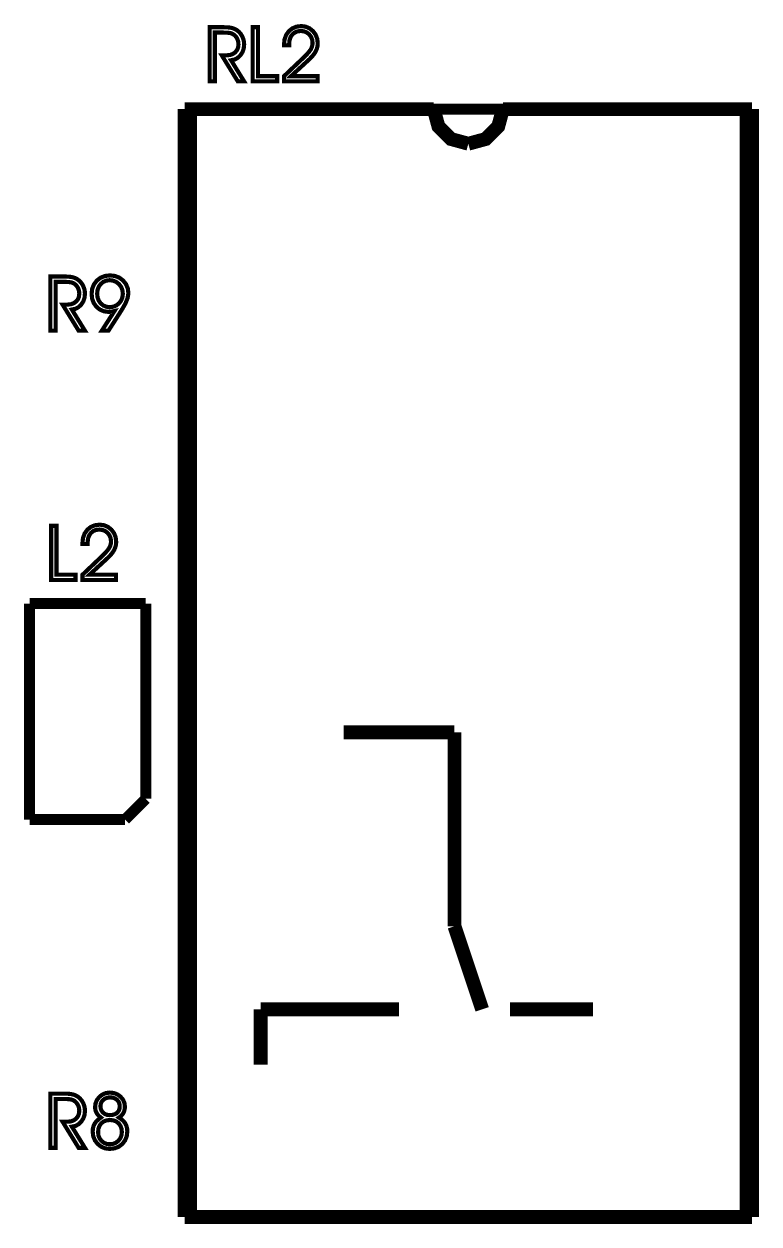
# Model space of a CAD drawing. Extents: x -2.25 to 2.25, y -2.04 to 2.05.
# Drawn here: x -1.191 to -0.66, y 0.243 to 1.11 of the extents above; entities that cross this region are included whole.
import ezdxf

# ---------------------------------------------------------------- set-up
doc = ezdxf.new("R2010")
doc.units = 0
doc.header["$LTSCALE"] = 0.000394
doc.layers.add('TO', color=7, linetype='CONTINUOUS')

msp = doc.modelspace()

# ---------------------------------------------------------------- linework, layer by layer
at = {"layer": 'TO', "color": 7, "linetype": 'CONTINUOUS'}
for points, const_width in [([(-0.978894, 1.068307), (-1.00315, 1.068307), (-1.00315, 1.072094), (-0.989283, 1.085252), (-0.986854, 1.087666), (-0.985043, 1.089718), (-0.983846, 1.091406), (-0.983106, 1.092928), (-0.982663, 1.094487), (-0.982516, 1.096083), (-0.982782, 1.0984), (-0.983583, 1.100454), (-0.984917, 1.102244), (-0.986667, 1.103627), (-0.988706, 1.104453), (-0.991035, 1.104728), (-0.993407, 1.104447), (-0.99544, 1.103601), (-0.997134, 1.102189), (-0.998401, 1.100309), (-0.999163, 1.098059), (-0.999417, 1.095433), (-0.999414, 1.095278), (-0.999404, 1.09509), (-0.99939, 1.094874), (-0.999374, 1.094655), (-0.999365, 1.094476), (-0.999362, 1.094331), (-1.00315, 1.094331), (-1.00315, 1.094917), (-1.002764, 1.098617), (-1.001605, 1.101827), (-0.999673, 1.104547), (-0.997131, 1.106603), (-0.994142, 1.107839), (-0.990713, 1.108252), (-0.987561, 1.107854), (-0.984744, 1.106659), (-0.98226, 1.104665), (-0.980328, 1.102086), (-0.979169, 1.099136), (-0.978783, 1.095819), (-0.978945, 1.093819), (-0.979434, 1.091876), (-0.980252, 1.089992), (-0.981414, 1.088123), (-0.982956, 1.086214), (-0.984882, 1.084264), (-0.998067, 1.072094), (-0.978894, 1.072094), (-0.978894, 1.068307)], 0.003), ([(-0.978894, 1.068307), (-1.00315, 1.068307), (-1.00315, 1.072094), (-0.989283, 1.085252), (-0.986854, 1.087666), (-0.985043, 1.089718), (-0.983846, 1.091406), (-0.983106, 1.092928), (-0.982663, 1.094487), (-0.982516, 1.096083), (-0.982782, 1.0984), (-0.983583, 1.100454), (-0.984917, 1.102244), (-0.986667, 1.103627), (-0.988706, 1.104453), (-0.991035, 1.104728), (-0.993407, 1.104447), (-0.99544, 1.103601), (-0.997134, 1.102189), (-0.998401, 1.100309), (-0.999163, 1.098059), (-0.999417, 1.095433), (-0.999414, 1.095278), (-0.999404, 1.09509), (-0.99939, 1.094874), (-0.999374, 1.094655), (-0.999365, 1.094476), (-0.999362, 1.094331), (-1.00315, 1.094331), (-1.00315, 1.094917), (-1.002764, 1.098617), (-1.001605, 1.101827), (-0.999673, 1.104547), (-0.997131, 1.106603), (-0.994142, 1.107839), (-0.990713, 1.108252), (-0.987561, 1.107854), (-0.984744, 1.106659), (-0.98226, 1.104665), (-0.980328, 1.102086), (-0.979169, 1.099136), (-0.978783, 1.095819), (-0.978945, 1.093819), (-0.979434, 1.091876), (-0.980252, 1.089992), (-0.981414, 1.088123), (-0.982956, 1.086214), (-0.984882, 1.084264), (-0.998067, 1.072094), (-0.978894, 1.072094), (-0.978894, 1.068307)], 0.003), ([(-1.053122, 1.103583), (-1.053122, 1.068307), (-1.056909, 1.068307), (-1.056909, 1.107425), (-1.046402, 1.107425), (-1.044242, 1.107367), (-1.042385, 1.107193), (-1.040827, 1.106902), (-1.039465, 1.106478), (-1.038191, 1.1059), (-1.037, 1.105169), (-1.035551, 1.103956), (-1.034321, 1.102497), (-1.033307, 1.100787), (-1.032551, 1.098925), (-1.032099, 1.096991), (-1.031949, 1.094984), (-1.032248, 1.092097), (-1.033147, 1.089492), (-1.034646, 1.087169), (-1.036599, 1.085311), (-1.03885, 1.08412), (-1.041402, 1.083594), (-1.031949, 1.068307), (-1.036516, 1.068307), (-1.048126, 1.087169), (-1.044421, 1.087169), (-1.042101, 1.087411), (-1.04009, 1.088135), (-1.038386, 1.089343), (-1.037095, 1.090931), (-1.036318, 1.092797), (-1.036059, 1.094937), (-1.036138, 1.096271), (-1.036375, 1.097525), (-1.036772, 1.098697), (-1.037319, 1.099776), (-1.038022, 1.10076), (-1.038882, 1.10165), (-1.039705, 1.10228), (-1.040631, 1.102778), (-1.041661, 1.103146), (-1.043027, 1.103388), (-1.044959, 1.103534), (-1.047457, 1.103583), (-1.053122, 1.103583)], 0.003), ([(-1.053122, 1.103583), (-1.053122, 1.068307), (-1.056909, 1.068307), (-1.056909, 1.107425), (-1.046402, 1.107425), (-1.044242, 1.107367), (-1.042385, 1.107193), (-1.040827, 1.106902), (-1.039465, 1.106478), (-1.038191, 1.1059), (-1.037, 1.105169), (-1.035551, 1.103956), (-1.034321, 1.102497), (-1.033307, 1.100787), (-1.032551, 1.098925), (-1.032099, 1.096991), (-1.031949, 1.094984), (-1.032248, 1.092097), (-1.033147, 1.089492), (-1.034646, 1.087169), (-1.036599, 1.085311), (-1.03885, 1.08412), (-1.041402, 1.083594), (-1.031949, 1.068307), (-1.036516, 1.068307), (-1.048126, 1.087169), (-1.044421, 1.087169), (-1.042101, 1.087411), (-1.04009, 1.088135), (-1.038386, 1.089343), (-1.037095, 1.090931), (-1.036318, 1.092797), (-1.036059, 1.094937), (-1.036138, 1.096271), (-1.036375, 1.097525), (-1.036772, 1.098697), (-1.037319, 1.099776), (-1.038022, 1.10076), (-1.038882, 1.10165), (-1.039705, 1.10228), (-1.040631, 1.102778), (-1.041661, 1.103146), (-1.043027, 1.103388), (-1.044959, 1.103534), (-1.047457, 1.103583), (-1.053122, 1.103583)], 0.003), ([(-1.008146, 1.068307), (-1.025772, 1.068307), (-1.025772, 1.107425), (-1.021902, 1.107425), (-1.021902, 1.072094), (-1.008146, 1.072094), (-1.008146, 1.068307)], 0.003), ([(-1.008146, 1.068307), (-1.025772, 1.068307), (-1.025772, 1.107425), (-1.021902, 1.107425), (-1.021902, 1.072094), (-1.008146, 1.072094), (-1.008146, 1.068307)], 0.003), ([(-1.074996, 0.248307), (-1.074996, 1.048307)], 0.009996), ([(-1.074996, 1.048307), (-0.895, 1.048307)], 0.009996), ([(-1.069996, 1.048307), (-0.67, 1.048307)], 0.007996), ([(-1.069996, 0.248307), (-1.069996, 1.048307)], 0.007996), ([(-0.894992, 1.048307), (-0.89157, 1.035707), (-0.882593, 1.026729), (-0.869992, 1.023307)], 0.009996), ([(-0.894992, 1.048307), (-0.89157, 1.035707), (-0.882593, 1.026729), (-0.869992, 1.023307)], 0.009996), ([(-0.869992, 1.023307), (-0.857392, 1.026729), (-0.848414, 1.035707), (-0.844992, 1.048307)], 0.009996), ([(-0.869992, 1.023307), (-0.857392, 1.026729), (-0.848414, 1.035707), (-0.844992, 1.048307)], 0.009996), ([(-0.844996, 1.048307), (-0.665, 1.048307)], 0.009996), ([(-0.67, 0.248307), (-0.67, 1.048307)], 0.007996), ([(-0.665, 0.248307), (-0.665, 1.048307)], 0.009996), ([(-1.168122, 0.923583), (-1.168122, 0.888307), (-1.171909, 0.888307), (-1.171909, 0.927425), (-1.161402, 0.927425), (-1.159242, 0.927367), (-1.157385, 0.927193), (-1.155827, 0.926902), (-1.154465, 0.926478), (-1.153191, 0.9259), (-1.152, 0.925169), (-1.150551, 0.923956), (-1.149321, 0.922497), (-1.148307, 0.920787), (-1.147551, 0.918925), (-1.147099, 0.916991), (-1.146949, 0.914984), (-1.147248, 0.912097), (-1.148147, 0.909492), (-1.149646, 0.907169), (-1.151599, 0.905311), (-1.15385, 0.90412), (-1.156402, 0.903594), (-1.146949, 0.888307), (-1.151516, 0.888307), (-1.163126, 0.907169), (-1.159421, 0.907169), (-1.157101, 0.907411), (-1.15509, 0.908135), (-1.153386, 0.909343), (-1.152095, 0.910931), (-1.151318, 0.912797), (-1.151059, 0.914937), (-1.151138, 0.916271), (-1.151375, 0.917525), (-1.151772, 0.918697), (-1.152319, 0.919776), (-1.153022, 0.92076), (-1.153882, 0.92165), (-1.154705, 0.92228), (-1.155631, 0.922778), (-1.156661, 0.923146), (-1.158027, 0.923388), (-1.159959, 0.923534), (-1.162457, 0.923583), (-1.168122, 0.923583)], 0.003), ([(-1.168122, 0.923583), (-1.168122, 0.888307), (-1.171909, 0.888307), (-1.171909, 0.927425), (-1.161402, 0.927425), (-1.159242, 0.927367), (-1.157385, 0.927193), (-1.155827, 0.926902), (-1.154465, 0.926478), (-1.153191, 0.9259), (-1.152, 0.925169), (-1.150551, 0.923956), (-1.149321, 0.922497), (-1.148307, 0.920787), (-1.147551, 0.918925), (-1.147099, 0.916991), (-1.146949, 0.914984), (-1.147248, 0.912097), (-1.148147, 0.909492), (-1.149646, 0.907169), (-1.151599, 0.905311), (-1.15385, 0.90412), (-1.156402, 0.903594), (-1.146949, 0.888307), (-1.151516, 0.888307), (-1.163126, 0.907169), (-1.159421, 0.907169), (-1.157101, 0.907411), (-1.15509, 0.908135), (-1.153386, 0.909343), (-1.152095, 0.910931), (-1.151318, 0.912797), (-1.151059, 0.914937), (-1.151138, 0.916271), (-1.151375, 0.917525), (-1.151772, 0.918697), (-1.152319, 0.919776), (-1.153022, 0.92076), (-1.153882, 0.92165), (-1.154705, 0.92228), (-1.155631, 0.922778), (-1.156661, 0.923146), (-1.158027, 0.923388), (-1.159959, 0.923534), (-1.162457, 0.923583), (-1.168122, 0.923583)], 0.003), ([(-1.129976, 0.888307), (-1.134783, 0.888307), (-1.125657, 0.902484), (-1.126471, 0.902307), (-1.127242, 0.90216), (-1.127969, 0.902043), (-1.128644, 0.90196), (-1.129277, 0.901913), (-1.129866, 0.901898), (-1.133211, 0.90231), (-1.136146, 0.903545), (-1.138669, 0.905602), (-1.140603, 0.908289), (-1.141761, 0.911397), (-1.142146, 0.914929), (-1.141727, 0.918556), (-1.140473, 0.921738), (-1.138386, 0.924472), (-1.135654, 0.926574), (-1.132466, 0.927833), (-1.128823, 0.928252), (-1.125239, 0.927838), (-1.122084, 0.926597), (-1.119358, 0.924528), (-1.117259, 0.92186), (-1.115999, 0.918812), (-1.115579, 0.915386), (-1.116117, 0.911944), (-1.117731, 0.907894), (-1.120421, 0.903236), (-1.1207, 0.902796), (-1.120931, 0.902429), (-1.121118, 0.902134), (-1.129976, 0.888307)], 0.003), ([(-1.129976, 0.888307), (-1.134783, 0.888307), (-1.125657, 0.902484), (-1.126471, 0.902307), (-1.127242, 0.90216), (-1.127969, 0.902043), (-1.128644, 0.90196), (-1.129277, 0.901913), (-1.129866, 0.901898), (-1.133211, 0.90231), (-1.136146, 0.903545), (-1.138669, 0.905602), (-1.140603, 0.908289), (-1.141761, 0.911397), (-1.142146, 0.914929), (-1.141727, 0.918556), (-1.140473, 0.921738), (-1.138386, 0.924472), (-1.135654, 0.926574), (-1.132466, 0.927833), (-1.128823, 0.928252), (-1.125239, 0.927838), (-1.122084, 0.926597), (-1.119358, 0.924528), (-1.117259, 0.92186), (-1.115999, 0.918812), (-1.115579, 0.915386), (-1.116117, 0.911944), (-1.117731, 0.907894), (-1.120421, 0.903236), (-1.1207, 0.902796), (-1.120931, 0.902429), (-1.121118, 0.902134), (-1.129976, 0.888307)], 0.003), ([(-1.129059, 0.905307), (-1.126523, 0.905619), (-1.124272, 0.906553), (-1.122311, 0.908106), (-1.120798, 0.91011), (-1.11989, 0.912403), (-1.119587, 0.914984), (-1.119896, 0.917592), (-1.120823, 0.919917), (-1.122366, 0.921953), (-1.124351, 0.923527), (-1.126599, 0.92447), (-1.129114, 0.924783), (-1.131535, 0.924479), (-1.133679, 0.923566), (-1.135543, 0.922043), (-1.136986, 0.920049), (-1.13785, 0.917713), (-1.138138, 0.915039), (-1.137854, 0.912373), (-1.136999, 0.910043), (-1.135571, 0.908051), (-1.13371, 0.906528), (-1.131539, 0.905613), (-1.129059, 0.905307)], 0.003), ([(-1.129059, 0.905307), (-1.126523, 0.905619), (-1.124272, 0.906553), (-1.122311, 0.908106), (-1.120798, 0.91011), (-1.11989, 0.912403), (-1.119587, 0.914984), (-1.119896, 0.917592), (-1.120823, 0.919917), (-1.122366, 0.921953), (-1.124351, 0.923527), (-1.126599, 0.92447), (-1.129114, 0.924783), (-1.131535, 0.924479), (-1.133679, 0.923566), (-1.135543, 0.922043), (-1.136986, 0.920049), (-1.13785, 0.917713), (-1.138138, 0.915039), (-1.137854, 0.912373), (-1.136999, 0.910043), (-1.135571, 0.908051), (-1.13371, 0.906528), (-1.131539, 0.905613), (-1.129059, 0.905307)], 0.003), ([(-1.153744, 0.708307), (-1.17137, 0.708307), (-1.17137, 0.747425), (-1.1675, 0.747425), (-1.1675, 0.712094), (-1.153744, 0.712094), (-1.153744, 0.708307)], 0.003), ([(-1.153744, 0.708307), (-1.17137, 0.708307), (-1.17137, 0.747425), (-1.1675, 0.747425), (-1.1675, 0.712094), (-1.153744, 0.712094), (-1.153744, 0.708307)], 0.003), ([(-1.124492, 0.708307), (-1.148748, 0.708307), (-1.148748, 0.712094), (-1.134882, 0.725252), (-1.132452, 0.727666), (-1.130641, 0.729718), (-1.129445, 0.731406), (-1.128704, 0.732928), (-1.128261, 0.734487), (-1.128114, 0.736083), (-1.128381, 0.7384), (-1.129181, 0.740454), (-1.130516, 0.742244), (-1.132266, 0.743627), (-1.134304, 0.744453), (-1.136634, 0.744728), (-1.139005, 0.744447), (-1.141038, 0.743601), (-1.142732, 0.742189), (-1.144, 0.740309), (-1.144761, 0.738059), (-1.145016, 0.735433), (-1.145012, 0.735278), (-1.145002, 0.73509), (-1.144988, 0.734874), (-1.144972, 0.734655), (-1.144963, 0.734476), (-1.144961, 0.734331), (-1.148748, 0.734331), (-1.148748, 0.734917), (-1.148362, 0.738617), (-1.147204, 0.741827), (-1.145272, 0.744547), (-1.142729, 0.746603), (-1.139741, 0.747839), (-1.136311, 0.748252), (-1.13316, 0.747854), (-1.130343, 0.746659), (-1.127858, 0.744665), (-1.125926, 0.742086), (-1.124768, 0.739136), (-1.124382, 0.735819), (-1.124544, 0.733819), (-1.125032, 0.731876), (-1.12585, 0.729992), (-1.127012, 0.728123), (-1.128555, 0.726214), (-1.13048, 0.724264), (-1.143665, 0.712094), (-1.124492, 0.712094), (-1.124492, 0.708307)], 0.003), ([(-1.124492, 0.708307), (-1.148748, 0.708307), (-1.148748, 0.712094), (-1.134882, 0.725252), (-1.132452, 0.727666), (-1.130641, 0.729718), (-1.129445, 0.731406), (-1.128704, 0.732928), (-1.128261, 0.734487), (-1.128114, 0.736083), (-1.128381, 0.7384), (-1.129181, 0.740454), (-1.130516, 0.742244), (-1.132266, 0.743627), (-1.134304, 0.744453), (-1.136634, 0.744728), (-1.139005, 0.744447), (-1.141038, 0.743601), (-1.142732, 0.742189), (-1.144, 0.740309), (-1.144761, 0.738059), (-1.145016, 0.735433), (-1.145012, 0.735278), (-1.145002, 0.73509), (-1.144988, 0.734874), (-1.144972, 0.734655), (-1.144963, 0.734476), (-1.144961, 0.734331), (-1.148748, 0.734331), (-1.148748, 0.734917), (-1.148362, 0.738617), (-1.147204, 0.741827), (-1.145272, 0.744547), (-1.142729, 0.746603), (-1.139741, 0.747839), (-1.136311, 0.748252), (-1.13316, 0.747854), (-1.130343, 0.746659), (-1.127858, 0.744665), (-1.125926, 0.742086), (-1.124768, 0.739136), (-1.124382, 0.735819), (-1.124544, 0.733819), (-1.125032, 0.731876), (-1.12585, 0.729992), (-1.127012, 0.728123), (-1.128555, 0.726214), (-1.13048, 0.724264), (-1.143665, 0.712094), (-1.124492, 0.712094), (-1.124492, 0.708307)], 0.003), ([(-1.186996, 0.535307), (-1.186996, 0.691307)], 0.007996), ([(-1.186996, 0.691307), (-1.102996, 0.691307)], 0.007996), ([(-1.102996, 0.550307), (-1.102996, 0.691307)], 0.007996), ([(-0.96, 0.598307), (-0.88, 0.598307)], 0.009996), ([(-0.88, 0.458307), (-0.88, 0.598307)], 0.009996), ([(-1.117996, 0.535307), (-1.102996, 0.550307)], 0.007996), ([(-1.186996, 0.535307), (-1.117996, 0.535307)], 0.007996), ([(-0.88, 0.458307), (-0.859996, 0.398307)], 0.009996), ([(-1.02, 0.398307), (-0.92, 0.398307)], 0.009996), ([(-1.02, 0.358307), (-1.02, 0.398307)], 0.009996), ([(-0.839996, 0.398307), (-0.779996, 0.398307)], 0.009996), ([(-1.168122, 0.333583), (-1.168122, 0.298307), (-1.171909, 0.298307), (-1.171909, 0.337425), (-1.161402, 0.337425), (-1.159242, 0.337367), (-1.157385, 0.337193), (-1.155827, 0.336902), (-1.154465, 0.336478), (-1.153191, 0.3359), (-1.152, 0.335169), (-1.150551, 0.333956), (-1.149321, 0.332497), (-1.148307, 0.330787), (-1.147551, 0.328925), (-1.147099, 0.326991), (-1.146949, 0.324984), (-1.147248, 0.322097), (-1.148147, 0.319492), (-1.149646, 0.317169), (-1.151599, 0.315311), (-1.15385, 0.31412), (-1.156402, 0.313594), (-1.146949, 0.298307), (-1.151516, 0.298307), (-1.163126, 0.317169), (-1.159421, 0.317169), (-1.157101, 0.317411), (-1.15509, 0.318135), (-1.153386, 0.319343), (-1.152095, 0.320931), (-1.151318, 0.322797), (-1.151059, 0.324937), (-1.151138, 0.326271), (-1.151375, 0.327525), (-1.151772, 0.328697), (-1.152319, 0.329776), (-1.153022, 0.33076), (-1.153882, 0.33165), (-1.154705, 0.33228), (-1.155631, 0.332778), (-1.156661, 0.333146), (-1.158027, 0.333388), (-1.159959, 0.333534), (-1.162457, 0.333583), (-1.168122, 0.333583)], 0.003), ([(-1.168122, 0.333583), (-1.168122, 0.298307), (-1.171909, 0.298307), (-1.171909, 0.337425), (-1.161402, 0.337425), (-1.159242, 0.337367), (-1.157385, 0.337193), (-1.155827, 0.336902), (-1.154465, 0.336478), (-1.153191, 0.3359), (-1.152, 0.335169), (-1.150551, 0.333956), (-1.149321, 0.332497), (-1.148307, 0.330787), (-1.147551, 0.328925), (-1.147099, 0.326991), (-1.146949, 0.324984), (-1.147248, 0.322097), (-1.148147, 0.319492), (-1.149646, 0.317169), (-1.151599, 0.315311), (-1.15385, 0.31412), (-1.156402, 0.313594), (-1.146949, 0.298307), (-1.151516, 0.298307), (-1.163126, 0.317169), (-1.159421, 0.317169), (-1.157101, 0.317411), (-1.15509, 0.318135), (-1.153386, 0.319343), (-1.152095, 0.320931), (-1.151318, 0.322797), (-1.151059, 0.324937), (-1.151138, 0.326271), (-1.151375, 0.327525), (-1.151772, 0.328697), (-1.152319, 0.329776), (-1.153022, 0.33076), (-1.153882, 0.33165), (-1.154705, 0.33228), (-1.155631, 0.332778), (-1.156661, 0.333146), (-1.158027, 0.333388), (-1.159959, 0.333534), (-1.162457, 0.333583), (-1.168122, 0.333583)], 0.003), ([(-1.135433, 0.320157), (-1.136698, 0.321133), (-1.137741, 0.322238), (-1.138559, 0.323469), (-1.139151, 0.324826), (-1.139507, 0.326292), (-1.139626, 0.327862), (-1.139277, 0.330533), (-1.138231, 0.332956), (-1.136488, 0.335134), (-1.134262, 0.336838), (-1.131749, 0.337863), (-1.128949, 0.338205), (-1.126048, 0.337875), (-1.123473, 0.336882), (-1.12122, 0.335224), (-1.119484, 0.333111), (-1.118442, 0.330748), (-1.118094, 0.328138), (-1.118213, 0.326424), (-1.118567, 0.324879), (-1.119157, 0.323496), (-1.119991, 0.322263), (-1.121085, 0.321149), (-1.122441, 0.320157), (-1.120561, 0.318919), (-1.119031, 0.317525), (-1.117854, 0.315976), (-1.11702, 0.314256), (-1.116518, 0.312342), (-1.11635, 0.310236), (-1.116746, 0.306765), (-1.117932, 0.303724), (-1.119909, 0.301114), (-1.122515, 0.29912), (-1.125584, 0.297925), (-1.129114, 0.297528), (-1.132361, 0.297928), (-1.135259, 0.299132), (-1.137807, 0.301142), (-1.139787, 0.30373), (-1.140972, 0.306673), (-1.141366, 0.309972), (-1.141213, 0.312102), (-1.140753, 0.314019), (-1.13998, 0.31572), (-1.138863, 0.317276), (-1.137346, 0.318754), (-1.135433, 0.320157)], 0.003), ([(-1.135433, 0.320157), (-1.136698, 0.321133), (-1.137741, 0.322238), (-1.138559, 0.323469), (-1.139151, 0.324826), (-1.139507, 0.326292), (-1.139626, 0.327862), (-1.139277, 0.330533), (-1.138231, 0.332956), (-1.136488, 0.335134), (-1.134262, 0.336838), (-1.131749, 0.337863), (-1.128949, 0.338205), (-1.126048, 0.337875), (-1.123473, 0.336882), (-1.12122, 0.335224), (-1.119484, 0.333111), (-1.118442, 0.330748), (-1.118094, 0.328138), (-1.118213, 0.326424), (-1.118567, 0.324879), (-1.119157, 0.323496), (-1.119991, 0.322263), (-1.121085, 0.321149), (-1.122441, 0.320157), (-1.120561, 0.318919), (-1.119031, 0.317525), (-1.117854, 0.315976), (-1.11702, 0.314256), (-1.116518, 0.312342), (-1.11635, 0.310236), (-1.116746, 0.306765), (-1.117932, 0.303724), (-1.119909, 0.301114), (-1.122515, 0.29912), (-1.125584, 0.297925), (-1.129114, 0.297528), (-1.132361, 0.297928), (-1.135259, 0.299132), (-1.137807, 0.301142), (-1.139787, 0.30373), (-1.140972, 0.306673), (-1.141366, 0.309972), (-1.141213, 0.312102), (-1.140753, 0.314019), (-1.13998, 0.31572), (-1.138863, 0.317276), (-1.137346, 0.318754), (-1.135433, 0.320157)], 0.003), ([(-1.135756, 0.328457), (-1.135551, 0.326643), (-1.134936, 0.32507), (-1.133909, 0.323744), (-1.132559, 0.322736), (-1.130961, 0.322131), (-1.129114, 0.321929), (-1.126948, 0.322113), (-1.125144, 0.322663), (-1.123705, 0.323579), (-1.12266, 0.324843), (-1.122035, 0.326431), (-1.121827, 0.328346), (-1.122043, 0.330112), (-1.122694, 0.331647), (-1.12378, 0.332953), (-1.125196, 0.333945), (-1.12686, 0.334541), (-1.128768, 0.33474), (-1.130647, 0.334541), (-1.13231, 0.333941), (-1.133756, 0.332941), (-1.134866, 0.331642), (-1.135533, 0.330147), (-1.135756, 0.328457)], 0.003), ([(-1.135756, 0.328457), (-1.135551, 0.326643), (-1.134936, 0.32507), (-1.133909, 0.323744), (-1.132559, 0.322736), (-1.130961, 0.322131), (-1.129114, 0.321929), (-1.126948, 0.322113), (-1.125144, 0.322663), (-1.123705, 0.323579), (-1.12266, 0.324843), (-1.122035, 0.326431), (-1.121827, 0.328346), (-1.122043, 0.330112), (-1.122694, 0.331647), (-1.12378, 0.332953), (-1.125196, 0.333945), (-1.12686, 0.334541), (-1.128768, 0.33474), (-1.130647, 0.334541), (-1.13231, 0.333941), (-1.133756, 0.332941), (-1.134866, 0.331642), (-1.135533, 0.330147), (-1.135756, 0.328457)], 0.003), ([(-1.137469, 0.309539), (-1.137199, 0.30719), (-1.13639, 0.305125), (-1.135039, 0.303343), (-1.1333, 0.301975), (-1.131326, 0.301155), (-1.129114, 0.300882), (-1.126706, 0.30116), (-1.124597, 0.301995), (-1.122787, 0.303386), (-1.121407, 0.305196), (-1.120579, 0.307301), (-1.120303, 0.309697), (-1.120563, 0.312145), (-1.121343, 0.31425), (-1.122642, 0.316016), (-1.124367, 0.317345), (-1.126426, 0.318143), (-1.128823, 0.318409), (-1.131305, 0.318146), (-1.133413, 0.317353), (-1.13515, 0.316031), (-1.136438, 0.314253), (-1.137211, 0.31209), (-1.137469, 0.309539)], 0.003), ([(-1.137469, 0.309539), (-1.137199, 0.30719), (-1.13639, 0.305125), (-1.135039, 0.303343), (-1.1333, 0.301975), (-1.131326, 0.301155), (-1.129114, 0.300882), (-1.126706, 0.30116), (-1.124597, 0.301995), (-1.122787, 0.303386), (-1.121407, 0.305196), (-1.120579, 0.307301), (-1.120303, 0.309697), (-1.120563, 0.312145), (-1.121343, 0.31425), (-1.122642, 0.316016), (-1.124367, 0.317345), (-1.126426, 0.318143), (-1.128823, 0.318409), (-1.131305, 0.318146), (-1.133413, 0.317353), (-1.13515, 0.316031), (-1.136438, 0.314253), (-1.137211, 0.31209), (-1.137469, 0.309539)], 0.003), ([(-1.074996, 0.248307), (-0.665, 0.248307)], 0.009996), ([(-1.069996, 0.248307), (-0.67, 0.248307)], 0.007996)]:
    msp.add_lwpolyline(points, dxfattribs=dict(at, const_width=const_width))

doc.saveas('drawing.dxf')
